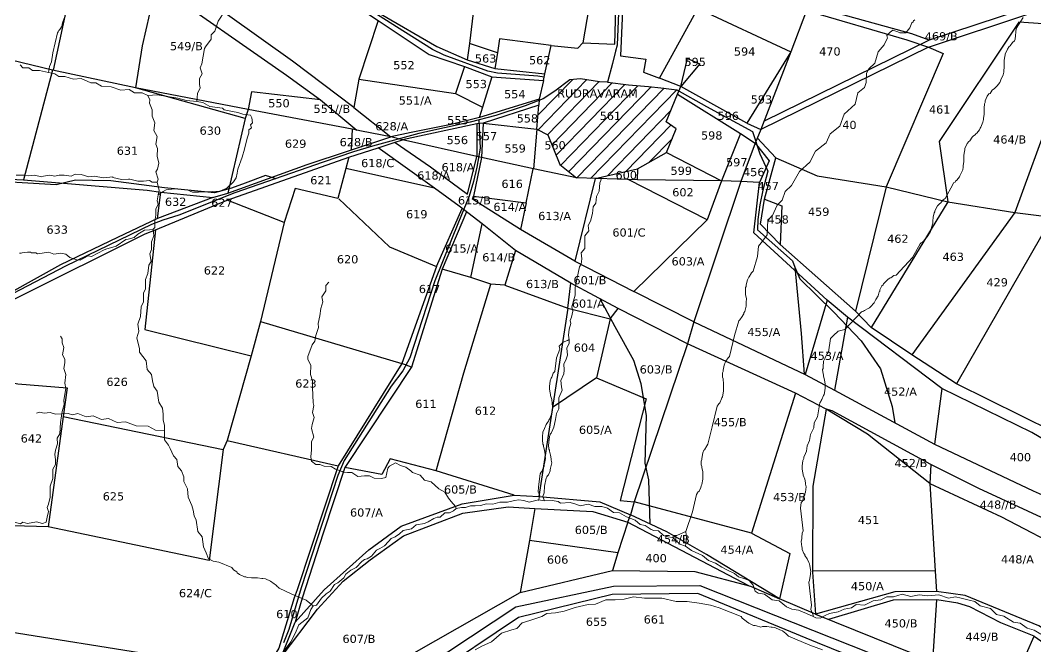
# Model space of a CAD drawing. Header units: inches. Extents: x 1032 to 3029, y -531 to 880.
# Drawn here: x 1238.3 to 1486.5, y -257.8 to -104.6 of the extents above; entities that cross this region are included whole.
import ezdxf
from ezdxf.enums import TextEntityAlignment as Align

# ---------------------------------------------------------------- set-up
doc = ezdxf.new("R2010")
doc.units = ezdxf.units.IN
doc.header["$LTSCALE"] = 15
doc.header["$MEASUREMENT"] = 0
for name, color, linetype in [('PLOT NO', 7, 'Continuous'), ('ROAD', 50, 'Continuous'), ('STREAM', 130, 'SL'), ('text2', 7, 'Continuous'), ('VILLAGE', 20, 'SL')]:
    doc.layers.add(name, color=color, linetype=linetype)
doc.styles.get("Standard").update_dxf_attribs({"font": 'verdana.ttf'})
doc.linetypes.add('SL', pattern='A,8e-06,[1,streme line,S=0.066667,R=0,X=0,Y=0],-0.839413', length=0.839421)

msp = doc.modelspace()

# ---------------------------------------------------------------- hatches: boundary and pattern name
at = {"layer": 'VILLAGE'}
h = msp.add_hatch(dxfattribs=at)
h.set_pattern_fill('ANSI31', color=256, scale=20, angle=0.7947, style=0)
h.paths.add_polyline_path([(1398.66, -131.17), (1396.22, -129.44), (1398.97, -122.69), (1399.32, -121.86), (1398.82, -121.58), (1394.88, -121.13), (1391.86, -120.8), (1386.95, -120.4), (1381.88, -119.76), (1379.87, -119.66), (1375.23, -118.92), (1372.66, -119.19), (1368.97, -121.91), (1366.12, -123.82), (1365.12, -124.2), (1365.05, -125.39), (1364.58, -131.18), (1367.3, -132.57), (1370.23, -139.86), (1374.29, -143.15), (1378.86, -143.28), (1389.21, -140.94), (1396.27, -136.94)])
h.paths.add_polyline_path([(1369.05, -124.04), (1389.78, -124.04), (1389.78, -120.98), (1369.05, -120.98)], flags=24)
h.paths.add_polyline_path([(1383.3, -144), (1389.58, -144), (1389.58, -140.88), (1383.3, -140.88)], flags=9)
h.paths.add_polyline_path([(1379.42, -129.53), (1385.71, -129.53), (1385.71, -126.41), (1379.42, -126.41)], flags=24)
h.paths.add_polyline_path([(1365.89, -136.72), (1372.17, -136.72), (1372.17, -133.6), (1365.89, -133.6)], flags=25)

# ---------------------------------------------------------------- linework, layer by layer
at = {"layer": 'ROAD'}
for points in [[(1366.35, -118.5), (1364.81, -118.29), (1354.97, -117.49), (1352.57, -117.04), (1341.95, -113.09), (1339.08, -111.76), (1330.31, -106.18), (1314.59, -96.19), (1310.36, -93.26), (1307.39, -91.65), (1294.17, -85.05), (1285.76, -80.54), (1275.07, -75.3), (1272.03, -72.87), (1264.86, -66.05), (1262.46, -63.9), (1255.3, -58.86), (1239.33, -46.97), (1233.31, -42.93), (1223.25, -36.3), (1215.77, -31.76), (1207.95, -27.31)], [(1384.73, -98.79), (1384.23, -110.7), (1383.84, -112.18), (1383.1, -115.15), (1381.88, -119.76), (1386.95, -120.4), (1391.86, -120.8), (1394.88, -121.13), (1398.82, -121.58), (1406.08, -125.66), (1417.33, -131.78), (1419.06, -137.23), (1421.04, -141.52), (1419.79, -146.12), (1419.12, -149.69), (1418.63, -153.3), (1418.54, -155.81), (1427.09, -163.41), (1427.64, -164.94), (1429.18, -181.19), (1429.91, -191.09)], [(1381.88, -119.76), (1379.87, -119.66), (1375.23, -118.92), (1372.66, -119.19), (1368.97, -121.91), (1366.12, -123.82), (1361.73, -125.5), (1354.52, -127.9), (1348.3, -129.54), (1335.74, -132.29), (1324.39, -135.36), (1319.77, -136.77), (1312.33, -139.29), (1290.75, -146.81), (1277.07, -152.28), (1273.16, -153.5), (1270.41, -154.53), (1249.35, -164.72), (1225.26, -177.25), (1212.17, -183.33), (1206.31, -185.46), (1199.59, -187.41), (1176.69, -194.24), (1171.83, -195.77)], [(1350.43, -128.98), (1350.69, -135.89), (1349.95, -140.51), (1349.07, -143.98), (1348.03, -147.59), (1345.46, -153.92), (1339.61, -168.32), (1333.51, -187.11), (1331.81, -190.32), (1329.01, -194.04), (1317.45, -212.25), (1315.91, -215.92), (1306.96, -243.33), (1303.94, -253.55), (1302.7, -256.81)], [(1300.83, -143.35), (1298.26, -142.57), (1293.25, -144.42), (1289.91, -145.67), (1285.8, -146.8), (1273.57, -145.55), (1260.49, -143.88), (1256.01, -143.76), (1251.78, -143.7), (1247.13, -144.83), (1227.67, -143.7), (1213.65, -142.39), (1209.66, -141.74), (1205.16, -140.36), (1201.04, -139.23), (1197.47, -138.64), (1185.96, -137.86), (1182.54, -137.64)], [(1427.64, -164.94), (1428.88, -167.82), (1437.2, -175.99), (1443.84, -183), (1448.56, -189.84), (1451.43, -199.04), (1452.08, -203.02)], [(1392.25, -227.78), (1391.96, -216.97), (1391.05, -212.85), (1391.39, -201.26), (1390.05, -193.46), (1388.33, -187.77), (1383.73, -179.55), (1380.08, -172.72)]]:
    msp.add_lwpolyline(points, dxfattribs=at)
at = {"layer": 'STREAM', "color": 4, "linetype": 'ByBlock', "lineweight": 0}
for points in [[(1249.06, -104.05), (1248.66, -105.25), (1248.53, -105.65), (1248.53, -105.92), (1248, -106.85), (1247.73, -107.12), (1247.6, -107.39), (1247.46, -107.65), (1246.26, -112.59), (1245.99, -114.72), (1245.46, -115.93), (1245.19, -117.39)], [(1288.42, -102.18), (1286.69, -104.85), (1285.89, -107.25), (1284.96, -108.19), (1284.96, -109.25), (1283.62, -111.12), (1283.35, -111.52), (1282.69, -115.26), (1282.29, -116.19), (1282.82, -117.66), (1282.15, -118.86), (1282.15, -120.33), (1282.29, -121.13), (1281.62, -122.46), (1281.49, -124.46)], [(1483.49, -103.92), (1481.76, -106.59), (1481.49, -109.25), (1481.36, -109.65), (1480.82, -110.05), (1480.29, -110.86), (1480.02, -110.99), (1479.62, -111.66), (1479.09, -112.86), (1479.09, -113.12), (1478.96, -113.39), (1478.82, -114.46), (1478.82, -114.86), (1478.82, -115.12), (1478.82, -116.06), (1478.69, -116.99), (1478.69, -117.26), (1478.56, -117.93), (1478.02, -119.13), (1477.89, -119.39), (1477.75, -119.79), (1477.09, -120.6), (1476.82, -120.86), (1476.69, -121), (1476.42, -121.26), (1475.89, -121.66), (1475.35, -122.46), (1475.09, -122.6), (1474.69, -123.13), (1474.15, -124.33), (1474.15, -124.73), (1474.02, -125), (1473.89, -126.07), (1473.89, -126.47), (1473.89, -126.73), (1473.89, -127.53), (1473.75, -128.6), (1473.75, -128.87), (1473.62, -129.53), (1473.08, -130.74), (1472.95, -131), (1472.82, -131.4), (1472.15, -132.2), (1471.88, -132.34), (1471.75, -132.6), (1471.35, -132.87), (1470.95, -133.14), (1470.42, -134.07), (1470.15, -134.2), (1469.75, -134.74), (1469.22, -135.94), (1469.22, -136.34), (1469.08, -136.61), (1468.95, -137.67), (1468.95, -137.94), (1468.95, -138.21), (1468.95, -139.14), (1468.82, -140.21), (1468.82, -140.48), (1468.68, -141.14), (1468.15, -142.34), (1468.01, -142.61), (1467.88, -142.88), (1467.21, -143.68), (1466.95, -143.94), (1466.81, -144.21), (1466.41, -144.34), (1466.28, -144.75), (1464.41, -148.21), (1463.88, -148.48), (1463.21, -149.28), (1463.08, -149.42), (1462.54, -149.95), (1461.88, -151.15), (1461.88, -151.42), (1461.74, -151.68), (1461.48, -152.75), (1461.48, -153.15), (1461.34, -153.28), (1461.34, -154.22), (1461.08, -155.29), (1460.94, -155.55), (1460.81, -156.22), (1460.14, -157.29), (1460.01, -157.55), (1459.74, -157.82), (1459.08, -158.62), (1458.81, -158.89), (1458.54, -159.02), (1458.27, -159.29), (1456.41, -162.62), (1452.4, -166.89), (1451.87, -167.03), (1451.07, -167.56), (1450.8, -167.69), (1450.27, -168.09), (1449.34, -169.03), (1449.2, -169.3), (1448.93, -169.56), (1448.4, -170.5), (1448.4, -170.9), (1448.27, -171.03), (1448, -171.96), (1447.47, -172.9), (1447.33, -173.03), (1447.07, -173.7), (1446.13, -174.63), (1445.87, -174.9), (1445.6, -175.03), (1444.67, -175.57), (1444.4, -175.7), (1444.13, -175.83), (1443.86, -175.97), (1439.86, -180.24), (1438.26, -180.64), (1437.06, -181.7), (1436.39, -182.37), (1435.86, -185.71), (1435.46, -186.24), (1435.06, -187.17), (1434.93, -187.44), (1434.66, -187.98), (1434.53, -189.31), (1434.53, -189.71), (1434.39, -189.98), (1434.53, -191.04), (1434.66, -191.31), (1434.66, -191.58), (1434.93, -192.51), (1435.06, -193.58), (1435.06, -193.71), (1435.06, -194.51), (1434.93, -195.71), (1434.79, -196.11), (1434.66, -196.38), (1434.26, -197.31), (1434.12, -197.58), (1433.99, -197.85), (1433.72, -198.12), (1433.19, -201.58), (1432.39, -203.05), (1432.26, -204.25), (1431.46, -205.85), (1431.19, -207.32), (1430.66, -208.66), (1430.52, -209.99), (1430.26, -210.52), (1429.86, -211.46), (1429.86, -211.72), (1429.59, -212.26), (1429.45, -213.59), (1429.45, -213.99), (1429.45, -214.26), (1429.59, -215.33), (1429.72, -215.59), (1429.72, -215.86), (1430.12, -216.79), (1430.26, -217.73), (1430.26, -218), (1430.39, -218.66), (1430.26, -220), (1430.12, -220.4), (1430.12, -220.66), (1429.72, -221.6), (1429.59, -222), (1429.45, -222.27), (1429.19, -222.53), (1429.05, -223.87), (1429.72, -229.47), (1429.45, -230), (1429.32, -231.07), (1429.32, -231.34), (1429.19, -232.01), (1429.32, -233.34), (1429.45, -233.61), (1429.45, -234.01), (1429.86, -234.94), (1430.12, -235.21), (1430.12, -235.47), (1430.66, -236.28), (1431.06, -237.21), (1431.19, -237.48), (1431.32, -238.01), (1431.59, -239.34), (1431.46, -239.74), (1431.46, -240.01), (1431.32, -241.08), (1431.19, -241.48), (1431.19, -241.61), (1431.06, -242.01), (1431.72, -247.62), (1431.59, -248.68), (1432.12, -250.02), (1432.12, -250.42)], [(1456.94, -104.45), (1456.67, -104.72), (1456.54, -104.98), (1456.27, -105.25), (1455.74, -106.45), (1454.81, -107.65), (1453.34, -107.65), (1452.8, -107.39), (1451.6, -106.99), (1450.94, -107.52), (1450.14, -108.32), (1450.27, -108.99), (1449.74, -110.05), (1449.47, -110.59), (1448, -112.32), (1447.2, -115.12), (1445.73, -116.46), (1445.2, -117.53), (1445.07, -119.79), (1444.67, -121), (1443.06, -122.33), (1442.4, -125.13), (1439.73, -127.53), (1438.66, -130.47), (1436.26, -132.34), (1435.33, -134.6), (1432.66, -136.61), (1431.32, -139.27), (1428.79, -141.54), (1426.79, -145.01), (1425.32, -146.48), (1424.52, -148.61), (1423.32, -149.82), (1422.12, -152.48), (1421.05, -153.42), (1420.92, -157.02), (1419.71, -158.62), (1418.78, -159.82), (1418.51, -162.36), (1417.45, -165.96), (1417.05, -166.36), (1416.51, -167.29), (1416.38, -167.43), (1416.11, -168.09), (1415.71, -169.3), (1415.71, -169.7), (1415.58, -169.96), (1415.58, -171.03), (1415.58, -171.43), (1415.58, -171.7), (1415.85, -172.63), (1415.71, -173.57), (1415.71, -173.83), (1415.71, -174.5), (1415.45, -175.83), (1415.18, -176.1), (1415.18, -176.37), (1414.64, -177.3), (1414.38, -177.57), (1414.24, -177.83), (1413.98, -178.1), (1412.91, -181.7), (1411.71, -186.77), (1411.31, -187.17), (1410.78, -187.98), (1410.64, -188.24), (1410.38, -188.91), (1410.11, -190.11), (1410.11, -190.51), (1409.97, -190.78), (1409.97, -191.84), (1410.11, -192.24), (1410.11, -192.51), (1410.24, -193.31), (1410.24, -194.38), (1410.24, -194.65), (1410.24, -195.31), (1409.97, -196.65), (1409.84, -196.91), (1409.71, -197.18), (1409.31, -198.12), (1409.04, -198.38), (1408.91, -198.65), (1408.64, -198.92), (1407.44, -203.99), (1406.37, -208.26), (1406.11, -208.66), (1405.57, -209.59), (1405.44, -209.72), (1405.17, -210.39), (1404.9, -211.72), (1404.9, -211.99), (1404.77, -212.39), (1404.77, -213.33), (1404.9, -213.73), (1404.9, -213.99), (1405.17, -214.93), (1405.17, -215.86), (1405.17, -216.13), (1405.17, -216.79), (1404.9, -218.13), (1404.77, -218.4), (1404.64, -218.8), (1404.24, -219.73), (1403.97, -220), (1403.84, -220.13), (1403.57, -220.53), (1402.64, -224.8), (1401.04, -229.6), (1401.17, -231.2), (1400.9, -233.21)], [(1238.26, -115.53), (1238.92, -116.19), (1240.39, -116.19), (1241.32, -116.86), (1243.06, -116.86), (1245.19, -117.39), (1246.8, -117.66), (1247.73, -118.33), (1249.2, -118.33), (1251.33, -118.99), (1253.2, -118.86), (1255.6, -119.93), (1256.8, -119.93), (1258.14, -120.73), (1260.54, -120.86), (1262.94, -121.66), (1264.94, -121.53), (1266.28, -122.33), (1268.14, -122.33), (1269.48, -123), (1270.01, -124.06), (1269.88, -124.86), (1270.55, -126.47), (1270.55, -128.07), (1271.21, -129.67), (1270.95, -131.54), (1271.75, -133), (1271.48, -134.87), (1271.88, -135.94), (1271.75, -137.81), (1272.15, -139.54), (1271.88, -141.01), (1271.48, -141.68), (1272.01, -143.41), (1271.75, -144.21), (1272.28, -146.21), (1272.01, -147.28), (1271.75, -148.75), (1272.01, -149.55), (1271.48, -150.75), (1271.48, -152.22), (1271.21, -153.68), (1271.21, -155.29), (1270.81, -155.69), (1270.95, -157.29), (1270.41, -158.75), (1270.41, -160.62), (1270.01, -161.69), (1270.28, -163.56), (1269.74, -164.49), (1269.48, -166.49), (1268.94, -167.96), (1268.94, -170.23), (1268.41, -171.3), (1268.41, -173.43), (1267.88, -174.63), (1267.74, -177.03), (1267.08, -178.9), (1267.34, -180.64), (1266.81, -182.24), (1267.48, -184.91), (1267.48, -185.71), (1269.08, -187.84), (1269.34, -189.98), (1270.41, -191.18), (1270.68, -192.78), (1270.95, -194.11), (1271.75, -195.31), (1272.15, -197.98), (1273.08, -199.45), (1273.21, -200.92), (1273.21, -202.38), (1273.61, -203.59), (1273.61, -204.92), (1273.61, -207.19), (1274.55, -208.52), (1274.95, -209.32), (1275.75, -211.06), (1276.55, -211.99), (1276.82, -213.73), (1277.75, -214.79), (1278.28, -216.26), (1278.28, -217.33), (1279.22, -219.2), (1279.35, -221.2), (1280.29, -223.2), (1280.55, -224.4), (1280.82, -225.73), (1281.35, -226.8), (1281.75, -229.6), (1282.82, -230.94), (1283.09, -233.34), (1283.75, -234.81), (1284.29, -236.28), (1285.49, -236.81), (1286.82, -237.08), (1290.03, -238.41), (1290.43, -238.94), (1291.23, -239.48), (1291.36, -239.74), (1291.89, -240.14), (1293.09, -240.68), (1293.49, -240.68), (1293.76, -240.81), (1294.83, -240.94), (1295.23, -240.94), (1295.5, -240.94), (1296.3, -240.94), (1297.36, -241.08), (1297.63, -241.08), (1298.3, -241.21), (1299.5, -241.75), (1299.77, -242.01), (1300.03, -242.15), (1300.97, -242.81), (1301.1, -243.08), (1301.37, -243.21), (1301.63, -243.48), (1304.7, -244.95), (1308.17, -246.42), (1309.91, -247.75), (1309.37, -248.68), (1308.57, -250.68), (1306.44, -252.42), (1305.5, -254.55), (1304.44, -256.56), (1301.1, -261.09)], [(1269.48, -123), (1271.75, -122.86), (1276.82, -123.66), (1278.95, -124.2), (1281.49, -124.46), (1282.95, -124.73), (1284.69, -125.67), (1287.76, -126.07), (1288.16, -126.47), (1290.16, -126.87), (1291.49, -127.13), (1292.69, -127.53), (1294.56, -127.8), (1294.96, -128.47), (1295.1, -129.67), (1294.56, -130.2), (1294.83, -130.87), (1294.16, -131.4), (1294.16, -132.2), (1293.89, -133.14), (1293.49, -134.74), (1293.09, -136.07), (1292.56, -138.07), (1291.49, -141.01), (1291.36, -141.94), (1291.09, -143.14), (1290.43, -144.08), (1288.82, -145.68), (1287.09, -146.35), (1281.89, -146.61), (1280.42, -146.61), (1279.08, -146.08), (1276.02, -145.81), (1274.01, -146.08), (1273.21, -146.48), (1272.01, -147.28)], [(1271.61, -144.21), (1270.55, -144.21), (1269.88, -143.81), (1268.41, -143.94), (1267.08, -143.94), (1265.07, -143.41), (1264.81, -143.41), (1263.07, -143.54), (1260.94, -143.01), (1260.94, -142.88), (1258.67, -143.14), (1256.4, -142.74), (1255.07, -142.88), (1253.2, -142.34), (1251.73, -142.21), (1250.8, -142.74), (1249.06, -142.48), (1247.86, -142.48), (1246.8, -142.74), (1245.46, -142.48), (1243.99, -142.74), (1243.59, -142.88), (1241.73, -142.48), (1240.39, -142.61), (1239.32, -142.48), (1237.32, -142.48)], [(1380.35, -142.88), (1380.22, -143.81), (1379.95, -144.34), (1379.82, -146.35), (1379.15, -147.68), (1379.02, -149.28), (1378.35, -150.22), (1378.22, -151.82), (1377.69, -153.68), (1377.15, -154.75), (1377.29, -156.09), (1376.35, -157.29), (1376.35, -158.89), (1376.35, -160.36), (1375.42, -161.42), (1375.55, -162.89), (1375.42, -164.23), (1375.02, -164.89), (1373.95, -169.96), (1373.95, -171.83), (1373.55, -173.16), (1373.15, -174.63), (1373.42, -175.7), (1373.02, -177.17), (1372.75, -177.97), (1372.88, -178.77), (1372.48, -180.1), (1372.35, -181.57), (1372.48, -182.77), (1372.48, -183.57), (1371.95, -184.77), (1372.08, -186.51), (1371.68, -187.71), (1371.15, -188.64), (1371.28, -190.11), (1371.15, -191.04), (1370.48, -192.64), (1370.61, -194.25), (1370.75, -195.05), (1369.95, -196.91), (1369.95, -199.58), (1369.41, -200.78), (1369.15, -202.25), (1368.75, -204.12), (1368.48, -204.65), (1368.08, -205.59), (1367.95, -205.72), (1367.68, -206.39), (1367.55, -207.72), (1367.55, -207.99), (1367.41, -208.39), (1367.55, -209.46), (1367.68, -209.72), (1367.68, -209.99), (1367.95, -210.92), (1368.08, -211.86), (1368.08, -212.13), (1368.21, -212.79), (1367.95, -214.13), (1367.81, -214.53), (1367.81, -214.79), (1367.41, -215.73), (1367.15, -215.99), (1367.01, -216.26), (1366.88, -216.53), (1366.48, -218.53), (1366.34, -220.13), (1366.08, -221.06), (1366.48, -222.13)], [(1270.81, -155.69), (1269.88, -155.82), (1268.68, -155.95), (1267.08, -156.89), (1266.14, -157.69), (1264.67, -158.09), (1264.14, -158.22), (1261.74, -159.82), (1260.94, -160.09), (1259.47, -160.49), (1258.8, -160.76), (1255.73, -162.36), (1254.93, -162.22), (1252.93, -163.29), (1252.13, -163.16), (1250.4, -162.62), (1249.46, -161.82), (1248.26, -161.56), (1246.53, -161.82), (1245.33, -161.29), (1242.53, -161.69), (1242.13, -161.42), (1241.06, -161.42), (1240.79, -161.29), (1240.12, -161.29), (1238.79, -161.42), (1238.52, -161.56), (1238.12, -161.56)], [(1313.77, -168.63), (1312.97, -169.43), (1312.97, -170.76), (1312.04, -172.23), (1312.31, -173.43), (1311.77, -175.03), (1311.51, -176.9), (1311.11, -178.77), (1311.24, -179.7), (1310.57, -181.7), (1310.31, -183.04), (1309.64, -183.97), (1308.57, -186.77), (1308.57, -187.57), (1309.37, -188.91), (1309.24, -191.18), (1309.77, -192.78), (1309.77, -194.38), (1309.91, -198.12), (1310.04, -198.78), (1309.77, -200.52), (1310.17, -201.72), (1309.64, -203.45), (1309.51, -204.39), (1310.04, -206.52), (1309.51, -207.59), (1309.51, -209.59), (1309.37, -211.32), (1309.51, -212.39), (1310.57, -213.19), (1311.51, -213.19), (1312.57, -213.59), (1314.31, -213.73), (1315.38, -214.39), (1316.98, -214.93), (1317.24, -215.06), (1318.31, -215.19), (1319.38, -215.19), (1320.85, -216.13), (1322.45, -215.99), (1323.65, -215.99), (1324.85, -216.53), (1326.58, -216.66), (1327.65, -216.39), (1328.18, -214.13), (1328.59, -213.59), (1330.05, -212.79), (1331.25, -213.46), (1332.59, -213.86), (1333.79, -214.79), (1334.19, -215.19), (1336.06, -215.86), (1337.12, -217.06), (1338.73, -217.46), (1340.59, -219.2), (1342.06, -220), (1343, -221.46), (1343.66, -222.27), (1344.73, -223.47), (1344.86, -224)], [(1248.13, -181.84), (1248.53, -182.5), (1248.53, -183.44), (1248.93, -184.64), (1248.66, -186.37), (1249.2, -187.44), (1249.2, -188.38), (1248.93, -189.71), (1249.46, -191.18), (1249.2, -193.31), (1249.46, -194.65), (1249.2, -195.98), (1248.93, -197.58), (1249.06, -198.52), (1248.53, -200.25), (1248.4, -201.32), (1248.13, -202.92), (1248, -205.72), (1247.33, -206.79), (1247.46, -208.12), (1246.93, -209.72), (1246.8, -210.79), (1246.93, -211.99), (1246.93, -213.19), (1246.26, -214.39), (1246.26, -216.66), (1245.59, -218.53), (1245.59, -221.2), (1245.19, -222.93), (1244.93, -223.73), (1245.19, -224.67), (1244.93, -226.13), (1244.66, -227.34), (1243.73, -227.6), (1242.26, -227.2), (1240.12, -227.6), (1238.92, -227.34), (1238.39, -227.74), (1236.92, -227.34)], [(1372.48, -182.64), (1372.08, -182.9), (1371.01, -183.31), (1370.48, -183.84), (1370.08, -184.24), (1370.21, -185.04), (1369.41, -187.17), (1369.01, -190.51), (1368.61, -190.91), (1368.21, -191.84), (1368.08, -192.11), (1367.81, -192.78), (1367.68, -194.11), (1367.68, -194.38), (1367.68, -194.78), (1367.81, -195.71), (1367.95, -196.11), (1367.95, -196.38), (1368.21, -197.31), (1368.35, -198.25), (1368.35, -198.52), (1368.48, -199.18), (1368.35, -200.52), (1368.21, -200.78), (1368.08, -201.18), (1367.68, -202.12), (1367.55, -202.38), (1367.41, -202.65), (1367.15, -202.92), (1366.88, -203.45), (1366.48, -204.39), (1366.34, -204.65), (1366.08, -205.19), (1365.94, -206.52), (1365.94, -206.92), (1365.94, -207.19), (1366.08, -208.26), (1366.21, -208.52), (1366.21, -208.79), (1366.48, -209.72), (1366.61, -210.79), (1366.61, -211.06), (1366.74, -211.72), (1366.48, -212.93), (1366.34, -213.33), (1366.34, -213.59), (1365.94, -214.53), (1365.81, -214.93), (1365.68, -215.06), (1365.41, -215.46), (1365.01, -218.66), (1364.88, -220), (1365.28, -220.8), (1365.01, -222)], [(1273.48, -204.92), (1271.35, -204.79), (1269.61, -203.85), (1266.68, -203.72), (1264.01, -202.79), (1262.01, -202.92), (1259.87, -201.98), (1258.14, -202.25), (1256.14, -201.32), (1254.4, -201.58), (1252.4, -200.78), (1251.07, -201.05), (1250, -200.78), (1246.93, -200.92), (1245.59, -200.52), (1244.13, -200.65), (1243.06, -200.38), (1242.26, -200.65)], [(1310.04, -247.75), (1310.71, -247.62), (1311.91, -245.88), (1313.11, -244.81), (1314.04, -244.15), (1315.11, -242.55), (1315.91, -242.15), (1317.38, -240.94), (1317.91, -240.01), (1319.11, -239.08), (1320.45, -238.41), (1321.78, -236.94), (1322.45, -236.41), (1323.11, -236.28), (1324.18, -235.61), (1325.38, -234.14), (1326.18, -233.74), (1327.38, -233.07), (1328.32, -232.01), (1328.99, -231.34), (1329.92, -230.94), (1330.99, -230.14), (1331.92, -229.34), (1333.12, -229.07), (1333.92, -228.94), (1335.12, -228), (1337.12, -227.6), (1338.06, -227.2), (1339.39, -226.4), (1340.19, -226.13), (1340.99, -226.13), (1342.06, -225.07), (1343.26, -225.07), (1344.2, -224.53), (1344.86, -224), (1346.2, -223.73), (1347.13, -223.73), (1348.33, -223.33), (1349.53, -223.33), (1350.87, -223.2), (1352.2, -222.8), (1353.8, -222.93), (1355.54, -222.4), (1357.41, -222.4), (1359.14, -222), (1360.21, -221.87), (1361.41, -222), (1362.74, -222.4), (1365.01, -221.87), (1366.48, -222.13), (1368.35, -222), (1369.81, -222.27), (1370.35, -222.67), (1372.75, -222.53), (1374.08, -222.93), (1375.15, -223.33), (1377.15, -222.93), (1378.75, -223.47), (1380.49, -223.47), (1381.82, -223.87), (1383.29, -224.93), (1384.76, -225.07), (1386.49, -226), (1388.63, -226.8), (1389.83, -227.87), (1391.03, -228.14), (1392.5, -229.07), (1393.16, -229.34), (1394.36, -229.47), (1395.56, -230.54), (1396.63, -230.94), (1397.83, -231.07), (1398.5, -231.74), (1399.57, -232.67), (1400.9, -233.21), (1402.37, -234.27), (1405.04, -235.47), (1406.51, -236.68), (1408.24, -237.34), (1409.84, -238.28), (1411.18, -239.08), (1412.91, -239.88), (1413.84, -240.68), (1415.45, -241.21), (1416.51, -241.61), (1417.45, -242.68), (1417.98, -244.15), (1418.65, -244.68), (1420.25, -244.95), (1422.12, -246.28), (1423.85, -246.55), (1425.59, -248.02), (1426.92, -248.55), (1428.52, -248.82), (1430.52, -249.62), (1432.12, -250.42), (1432.79, -250.68), (1433.86, -250.82), (1435.06, -250.15), (1436.13, -249.62), (1438.26, -249.22), (1439.73, -248.55), (1441.46, -248.28), (1442.66, -247.48), (1444.67, -247.62), (1446.8, -246.55), (1448.67, -246.28), (1450.14, -245.61), (1451.74, -245.61), (1453.87, -244.95), (1456.01, -245.48), (1458.01, -245.08), (1460.14, -245.35), (1462.81, -245.08), (1465.21, -245.88), (1466.95, -245.61), (1468.28, -245.88), (1470.28, -246.42), (1471.62, -246.68), (1472.95, -247.75), (1475.49, -248.42), (1476.95, -249.88), (1478.69, -250.28), (1481.09, -251.75), (1482.69, -252.02), (1484.43, -253.22), (1486.16, -253.75), (1487.76, -254.69)], [(1401.04, -229.6), (1399.7, -230.14), (1398.77, -230.54), (1397.97, -230.54), (1397.83, -231.07)], [(1349.53, -258.56), (1351.13, -257.62), (1353.54, -256.56), (1355.94, -254.42), (1358.47, -253.62), (1359.67, -253.35), (1361.01, -251.89), (1362.88, -251.35), (1365.81, -250.42), (1367.01, -249.62), (1369.15, -249.48), (1371.28, -249.08), (1373.95, -248.15), (1377.15, -247.48), (1378.89, -247.35), (1381.42, -246.28), (1383.69, -246.28), (1385.96, -246.15), (1388.23, -245.61), (1390.89, -245.88), (1393.56, -245.88), (1395.16, -245.88), (1398.63, -246.68), (1401.3, -246.68), (1404.24, -247.08), (1407.04, -247.62), (1409.17, -248.28), (1414.51, -250.42), (1414.78, -250.82), (1415.71, -251.49), (1415.85, -251.62), (1416.38, -252.02), (1417.58, -252.55), (1417.98, -252.55), (1418.25, -252.69), (1419.31, -252.95), (1419.71, -252.82), (1419.98, -252.82), (1420.78, -252.82), (1421.85, -252.95), (1422.12, -252.95), (1422.78, -253.09), (1423.98, -253.62), (1424.25, -253.75), (1424.65, -253.89), (1425.45, -254.55), (1425.72, -254.82), (1425.85, -254.95), (1426.12, -255.22), (1431.32, -257.36), (1434.39, -258.56)]]:
    msp.add_lwpolyline(points, dxfattribs=at)
at = {"layer": 'text2'}
for points in [[(1207.48, -28.04), (1229.67, -41.4), (1260.3, -63.11), (1273.68, -75.41), (1295.28, -86.36), (1310.27, -94.33), (1325.81, -104.68), (1338.24, -112.93), (1346.94, -115.9), (1353.57, -118.44), (1366.17, -119.33), (1366.52, -117.65)], [(1234.43, -40.2), (1239.03, -45.06), (1249.3, -53.86), (1252.16, -55.96), (1260.82, -61.65), (1263.58, -64.01), (1273.97, -73.95), (1291.63, -82.7), (1303.74, -88.99), (1310.7, -92.54), (1326.4, -103.01), (1340.1, -111.02), (1347.58, -114.26), (1354.33, -116.38), (1366.52, -117.65), (1368.09, -110.77), (1374.63, -111.42), (1375.79, -110.08), (1383.66, -110.42), (1383.97, -98.8), (1385.39, -94.04), (1389, -77.7), (1393.74, -61.84), (1398.66, -50)], [(1204.4, -45.74), (1227.12, -61.21), (1253.79, -82.29), (1263.32, -89.21), (1271.35, -95.62), (1303.41, -117.98), (1311.67, -124.06), (1320.59, -131.46)], [(1403.4, -46.53), (1398.15, -62.57), (1394.43, -71.39), (1392.45, -76), (1385.72, -98.45), (1385.02, -113.25), (1391.2, -114.09), (1390.66, -117.26), (1394.58, -118.75), (1403.93, -101.75), (1403.29, -96.62), (1398.71, -94.15), (1401.97, -83.62), (1403.3, -79.34), (1395.7, -76.77), (1392.45, -76)], [(1545.58, -50.25), (1538.25, -59.44), (1532.4, -66.73), (1520.15, -78.89), (1504.26, -89.21), (1493.28, -98.22), (1483.33, -101.99), (1460.45, -109.48), (1456.25, -107.92), (1431.15, -100.97)], [(1354.36, -64.67), (1352.47, -73.89), (1350.23, -84.95), (1349.57, -97.86), (1348.11, -110.27), (1347.58, -114.26)], [(1430.5, -102.22), (1454.98, -109.34), (1460.34, -111.21), (1485.06, -102.94), (1494.38, -99.38), (1503.06, -91.63), (1509.05, -88.14), (1519.99, -80.93), (1534.04, -67.6)], [(1319.85, -125.94), (1304.86, -114.57), (1288.95, -103.25), (1271.38, -90.43), (1273.68, -75.41)], [(1253.79, -82.29), (1252.79, -86.92), (1246.36, -116.8)], [(1378.8, -92.46), (1375.79, -110.08)], [(1271.35, -95.62), (1270.82, -99.05), (1268.1, -110.81), (1266.46, -121.13)], [(1403.93, -101.75), (1426.68, -112.34)], [(1430.51, -102.22), (1426.68, -112.34), (1419.35, -131.32), (1417.91, -134.66), (1414.44, -144.04)], [(1325.81, -104.68), (1321.1, -118.98), (1319.85, -125.94), (1328.92, -133.09)], [(1571.04, -120.21), (1530.31, -109.83), (1497.9, -106.12), (1482.41, -105.07), (1462.95, -134.22), (1465.07, -148.98)], [(1497.9, -106.12), (1490.42, -126.83), (1481.38, -151.6)], [(1368.09, -110.77), (1355.48, -109.15), (1354.99, -112.59), (1348.11, -110.27)], [(1460.34, -111.21), (1419.35, -131.32)], [(1460.45, -109.48), (1420.15, -129.23)], [(1460.34, -111.21), (1463.89, -112.7), (1449.99, -145.31)], [(1502.58, -215.4), (1485.57, -205.42), (1463.59, -194.6), (1440.49, -177.16), (1435.51, -173.06), (1417.64, -156.53), (1418.98, -144.29), (1414.44, -144.04), (1409.68, -143.85), (1389.15, -143.58), (1374.29, -143.15), (1363.77, -140.93), (1351.07, -138.18), (1349.91, -137.91), (1331.74, -133.8), (1328.92, -133.09), (1321.76, -131.71), (1319.42, -131.22), (1294.01, -126.4), (1266.46, -121.13), (1246.22, -116.77), (1228.29, -112.46)], [(1354.99, -112.59), (1354.33, -116.38)], [(1399.76, -120.78), (1401.37, -113.95), (1404.45, -115.21), (1399.76, -120.78)], [(1426.68, -112.34), (1415.89, -129.72), (1419.35, -131.32)], [(1346.94, -115.9), (1344.7, -122.52)], [(1246.22, -116.77), (1239.13, -143.57)], [(1321.1, -118.98), (1344.7, -122.52), (1351.27, -125.81)], [(1353.57, -118.44), (1351.27, -125.81), (1350.45, -128.43)], [(1396.27, -136.94), (1398.66, -131.17), (1396.22, -129.44), (1398.97, -122.69), (1399.76, -120.78), (1394.58, -118.75)], [(1294.01, -126.4), (1293.29, -128.64), (1266.46, -121.13)], [(1366.17, -119.33), (1365.14, -123.87), (1350.59, -128.38), (1343.61, -130.04), (1333.84, -132.06), (1328.92, -133.09)], [(1415.89, -129.72), (1399.76, -120.78)], [(1418.47, -133.37), (1423, -138.27), (1433.13, -142.65), (1449.99, -145.31), (1465.07, -148.98), (1481.38, -151.6), (1490.54, -152.75), (1503.45, -154.45), (1512.82, -157.91), (1531.79, -165.61), (1545.71, -166.94), (1551.76, -153.16), (1556.08, -147.58), (1564.8, -137.46), (1571.04, -120.21), (1576.5, -120.75)], [(1311.67, -124.06), (1294.86, -122.12), (1294.04, -126.41)], [(1365.14, -123.87), (1365.05, -125.39), (1351.48, -129.72), (1349.94, -129.93), (1331.74, -133.8)], [(1398.97, -122.69), (1414.38, -132.29), (1417.91, -134.66)], [(1351.48, -129.72), (1364.58, -131.18), (1365.05, -125.39)], [(1293.29, -128.64), (1289.03, -146.9)], [(1319.42, -131.22), (1319.16, -136.32)], [(1349.94, -129.93), (1349.91, -137.91)], [(1351.48, -129.72), (1351.07, -138.18)], [(1364.58, -131.18), (1363.77, -140.93)], [(1364.58, -131.18), (1367.3, -132.57), (1370.23, -139.86), (1374.29, -143.15)], [(1182.52, -138.46), (1195.2, -139.6), (1210.99, -141.01), (1230.95, -143.17), (1239.13, -143.57), (1269.36, -146.14), (1272.64, -146.65), (1285.36, -147.96), (1289.03, -146.9), (1308.46, -139.87), (1328.92, -133.09)], [(1223.48, -179.35), (1237.63, -172.41), (1268.82, -156.78), (1271.37, -155.85), (1288.93, -148.56), (1318.66, -138.09), (1325.76, -135.76), (1327.96, -135.08), (1329.74, -134.52), (1331.74, -133.8)], [(1414.38, -132.29), (1409.68, -143.85)], [(1577.19, -267.24), (1528.63, -245.43), (1518.11, -241.07), (1496.61, -230.19), (1472.6, -219.09), (1460.9, -213.21), (1436.78, -200.08), (1435.27, -199.7), (1427.79, -195.81), (1401.38, -183.73), (1384.46, -175.06), (1372.91, -168.9), (1359.35, -160.9), (1351.21, -154.35), (1345.58, -150.01), (1339.54, -145.67), (1325.76, -135.76)], [(1329.97, -134.44), (1338.63, -140.45), (1347.66, -147.1), (1349.91, -137.91)], [(1417.91, -134.66), (1421.33, -138.97), (1418.98, -144.29)], [(1318.66, -138.09), (1317.93, -140.82), (1315.92, -148.15), (1305.5, -145.73), (1302.84, -154.02), (1288.93, -148.56)], [(1351.07, -138.18), (1349.09, -147.57), (1361.95, -149.27), (1363.72, -140.92)], [(1389.21, -140.94), (1396.27, -136.94), (1409.68, -143.85)], [(1490.89, -205.21), (1467.16, -193.47), (1456.21, -186.38), (1446.28, -179.71), (1442.47, -175.72), (1424.05, -159.39), (1419.22, -154.43), (1420.26, -148.35), (1423, -138.27)], [(1339.54, -145.67), (1317.93, -140.82)], [(1378.86, -143.28), (1389.21, -140.94), (1389.13, -143.58)], [(1271.84, -153.08), (1262.06, -157.68), (1248.17, -164.37), (1235.98, -171.18), (1223.62, -177.24), (1226.57, -162.98), (1230.95, -143.17)], [(1378.86, -143.28), (1373.84, -163.49), (1360.61, -155.74)], [(1373.84, -163.49), (1388.29, -170.9), (1406.2, -153.38), (1386.9, -143.52)], [(1409.68, -143.85), (1406.2, -153.38)], [(1414.44, -144.04), (1402.99, -178.33), (1388.29, -170.9)], [(1449.99, -145.31), (1442.47, -175.72)], [(1285.36, -147.96), (1271.84, -153.08), (1272.64, -146.65)], [(1316.22, -148.22), (1328.58, -159.96), (1340.05, -164.79), (1346.34, -150.59)], [(1361.95, -149.27), (1360.61, -155.74), (1348.87, -148.34), (1349.09, -147.57)], [(1420.26, -148.35), (1424.47, -149.97), (1424.05, -159.39)], [(1465.07, -148.98), (1446.28, -179.71)], [(1347.4, -151.41), (1341.47, -165.49)], [(1481.38, -151.6), (1456.21, -186.38)], [(1490.54, -152.75), (1467.16, -193.47)], [(1302.84, -154.02), (1297, -178.23), (1294.78, -186.61), (1288.93, -207.38), (1287.95, -209.55), (1284.46, -236.72), (1245.16, -228.44), (1236.48, -228.25), (1235.22, -227.89), (1221.15, -224.29), (1210.04, -221.41), (1196.73, -217.78), (1192.23, -190.71)], [(1271.37, -155.85), (1268.74, -180.24), (1294.78, -186.61)], [(1348.45, -167.46), (1351.21, -154.35)], [(1359.35, -160.9), (1356.77, -169.33), (1353.37, -169.09)], [(1340.05, -164.79), (1331.59, -188.52), (1316.02, -213.53), (1305.97, -243.85), (1305.24, -245.81), (1301.53, -258.15), (1288.53, -279.28), (1278.89, -294.58), (1272.67, -303.61), (1267.31, -310.47), (1261.09, -305.51), (1244.96, -299.19), (1230.33, -292.26), (1233.07, -284.55), (1233.36, -282.81), (1235.07, -278.39), (1235.82, -254.12), (1231.09, -253.45), (1236.48, -228.25)], [(1339.94, -214.8), (1346.77, -190.83), (1353.37, -169.09), (1348.45, -167.46), (1341.47, -165.49), (1333.95, -189.4), (1331.59, -188.52)], [(1356.77, -169.33), (1372.15, -175.02), (1372.91, -168.9)], [(1435.51, -173.06), (1430.19, -191.22)], [(1372.15, -175.02), (1368.4, -199.29), (1365.04, -221.04)], [(1372.15, -175.02), (1382.54, -177.59), (1384.46, -175.06)], [(1297, -178.23), (1331.59, -188.52)], [(1382.54, -177.59), (1379.18, -192), (1368.4, -199.29)], [(1402.99, -178.33), (1401.38, -183.73), (1388.41, -222.32)], [(1402.99, -178.33), (1430.19, -191.22), (1437.34, -195.06), (1461.81, -208.28), (1485.91, -219.63), (1493.95, -223.21), (1498.7, -224.92), (1520.4, -235.81), (1529.36, -240.46), (1559.67, -255.3), (1577.59, -264.21)], [(1440.49, -177.16), (1437.34, -195.06)], [(1223.48, -179.35), (1222.53, -190.37), (1237.7, -193.5), (1249.78, -194.45), (1248.8, -201.45), (1245.16, -228.44)], [(1333.99, -189.27), (1317.62, -213.96)], [(1379.18, -192), (1391.33, -197.18), (1384.93, -222.03), (1388.41, -222.32), (1387.5, -225.56)], [(1427.79, -195.81), (1417.04, -230.04), (1388.41, -222.32)], [(1463.59, -194.6), (1461.81, -208.28)], [(1435.27, -199.7), (1432.03, -218.53), (1431.96, -239.5), (1432.73, -249.83)], [(1460.63, -217.9), (1445.43, -205.82), (1435.27, -199.7)], [(1248.8, -201.45), (1287.95, -209.55)], [(1288.93, -207.38), (1316.02, -213.53)], [(1359.07, -220.69), (1339.94, -214.8), (1328.72, -211.82), (1326.73, -215.62), (1317.62, -213.96), (1312.32, -230.01), (1307.22, -245.9), (1305.55, -251.8)], [(1460.9, -213.21), (1460.63, -217.9), (1461.97, -239.32), (1462.26, -244.28)], [(1460.63, -217.9), (1478.16, -225.99), (1494.72, -234.63), (1496.61, -230.19)], [(1302.1, -260.36), (1305.55, -251.8), (1312.59, -243.9), (1323.49, -234.09), (1331.39, -228.27), (1346.37, -222.84), (1359.07, -220.69), (1365.04, -221.04), (1380, -222.31), (1387.5, -225.56)], [(1268.21, -311.49), (1296.28, -276.39), (1302.1, -260.36), (1310.99, -248.56), (1317.27, -241.7), (1323.82, -236.49), (1332.03, -230.62), (1346.49, -225.1), (1357.58, -223.6), (1364.12, -223.94), (1362.77, -231.82), (1360.5, -244.54)], [(1364.12, -223.94), (1378.26, -224.74), (1386.82, -227.32), (1387.5, -225.56)], [(1574.83, -290.69), (1558.67, -288.82), (1523.59, -277.04), (1509.78, -269.86), (1491.52, -255.43), (1487.29, -252.64), (1469.3, -245.21), (1462.26, -244.28), (1452.06, -244.35), (1432.73, -249.83), (1423.91, -246.03), (1406.02, -235.23), (1396.36, -229.66), (1387.5, -225.56)], [(1386.82, -227.32), (1384.4, -234.83), (1362.77, -231.82)], [(1386.65, -227.27), (1416.3, -242.83)], [(1417.04, -230.04), (1426.43, -234.94), (1423.91, -246.03)], [(1384.4, -234.83), (1383.07, -239.16)], [(1250.36, -342.58), (1251.21, -342.74), (1251.99, -342.69), (1274.21, -322.93), (1295.33, -302.72), (1334.57, -259.23), (1360.5, -244.54), (1383.07, -239.16), (1403.23, -239.39), (1416.8, -242.96), (1423.91, -246.03)], [(1461.97, -239.32), (1431.96, -239.22)], [(1169.84, -318.29), (1237.1, -344.04), (1242.78, -346.16), (1251.47, -347.19), (1271.66, -329.38), (1299.26, -303.8), (1333.75, -265.79), (1337.3, -262.67), (1359.47, -248.05), (1383.29, -242.94), (1404.42, -242.77), (1464.24, -266.52), (1496.09, -279.38), (1544.91, -297.78), (1573.06, -308.58)], [(1572.86, -311.25), (1485.9, -278.2), (1433.17, -256.83), (1403.93, -244.73), (1383.01, -245), (1360.06, -250.65), (1338.53, -265.13), (1304.91, -300.81), (1293.2, -312.9), (1270.89, -333.02), (1252.25, -350.25), (1239.83, -348.03), (1223.01, -341.28), (1189.49, -328.35), (1169.62, -320.33)], [(1432.73, -249.83), (1461.41, -261.36), (1462.38, -246.27), (1451.69, -246.37), (1435.84, -251.08)], [(1461.41, -261.36), (1482.36, -263.68), (1486.12, -255.16), (1478, -251.95), (1470.43, -248.05), (1467.5, -247.08), (1462.38, -246.27)], [(1235.82, -254.12), (1269.51, -259.51), (1261.09, -305.51)], [(1486.12, -255.16), (1492.4, -259.57), (1501.04, -266.6), (1486.59, -264.69), (1482.36, -263.68)]]:
    msp.add_lwpolyline(points, dxfattribs=at)

# ---------------------------------------------------------------- texts
at = {"layer": 'PLOT NO'}
for s, p in [('469/B', (1463.43, -108.51)), ('549/B', (1278.93, -110.92)), ('594', (1415.37, -112.23)), ('470', (1436.21, -112.22)), ('563', (1352.07, -113.94)), ('562', (1365.28, -114.36)), ('595', (1403.28, -114.77)), ('552', (1332.11, -115.57)), ('553', (1349.77, -120.18)), ('550', (1301.55, -124.88)), ('551/A', (1334.85, -124.21)), ('554', (1359.19, -122.67)), ('593', (1419.47, -123.95)), ('551//B', (1314.48, -126.25)), ('461', (1463.05, -126.41)), ('555', (1345.28, -129.04)), ('558', (1362.27, -128.58)), ('561', (1382.56, -127.97)), ('596', (1411.37, -127.96)), ('630', (1284.77, -131.58)), ('628/A', (1329.12, -130.51)), ('40', (1440.99, -130.18)), ('629', (1305.63, -134.77)), ('628/B', (1320.41, -134.39)), ('556', (1345.15, -133.88)), ('557', (1352.26, -132.92)), ('598', (1407.33, -132.75)), ('464/B', (1480.16, -133.74)), ('631', (1264.52, -136.49)), ('559', (1359.27, -135.93)), ('560', (1369.03, -135.16)), ('618/C', (1325.67, -139.51)), ('597', (1413.45, -139.31)), ('618/A', (1345.31, -140.52)), ('600', (1386.44, -142.44)), ('599', (1399.88, -141.39)), ('456', (1417.61, -141.7)), ('621', (1311.81, -143.71)), ('618/A', (1339.36, -142.54)), ('616', (1358.55, -144.59)), ('602', (1400.3, -146.65)), ('457', (1421.14, -145.1)), ('632', (1276.3, -148.97)), ('627', (1287.61, -149.21)), ('615/B', (1349.32, -148.62)), ('619', (1335.23, -152.01)), ('614/A', (1357.98, -150.22)), ('459', (1433.47, -151.4)), ('613/A', (1368.93, -152.45)), ('458', (1423.55, -153.29)), ('633', (1247.35, -155.78)), ('601/C', (1387.09, -156.48)), ('462', (1452.83, -158.01)), ('615/A', (1346.21, -160.4)), ('620', (1318.33, -163.04)), ('614/B', (1355.26, -162.55)), ('603/A', (1401.53, -163.54)), ('463', (1466.36, -162.42)), ('622', (1285.8, -165.76)), ('613/B', (1365.95, -169.08)), ('601/B', (1377.56, -168.14)), ('429', (1477.1, -168.66)), ('617', (1338.36, -170.3)), ('601/A', (1377.15, -173.87)), ('455/A', (1420.08, -180.8)), ('604', (1376.23, -184.64)), ('453/A', (1435.51, -186.63)), ('603/B', (1393.74, -189.96)), ('626', (1261.99, -193)), ('623', (1308.15, -193.41)), ('452/A', (1453.47, -195.39)), ('611', (1337.48, -198.39)), ('612', (1352.03, -200.06)), ('455/B', (1411.85, -202.85)), ('642', (1241.04, -206.84)), ('605/A', (1378.89, -204.72)), ('400', (1482.77, -211.42)), ('452/B', (1456.02, -212.86)), ('605/B', (1345.91, -219.32)), ('625', (1261.09, -221)), ('453/B', (1426.34, -221.17)), ('448//B', (1477.34, -223.02)), ('607/A', (1322.94, -224.95)), ('451', (1445.67, -226.78)), ('605/B', (1377.87, -229.2)), ('454/B', (1397.93, -231.49)), ('454/A', (1413.49, -234.03)), ('606', (1369.67, -236.47)), ('400', (1393.73, -236.11)), ('448/A', (1482.06, -236.4)), ('450/A', (1445.37, -242.95)), ('624/C', (1281.14, -244.66)), ('610', (1303.48, -249.78)), ('655', (1379.19, -251.66)), ('661', (1393.32, -251.1)), ('450/B', (1453.6, -252.05)), ('607/B', (1321.1, -255.85)), ('449/B', (1473.39, -255.32))]:
    msp.add_text(s, height=2, dxfattribs=at).set_placement(p, align=Align.MIDDLE_CENTER)
at = {"layer": 'VILLAGE'}
msp.add_text('RUDRAVARAM', height=2, dxfattribs=at).set_placement((1379.42, -122.49), align=Align.MIDDLE_CENTER)

doc.saveas('drawing.dxf')
